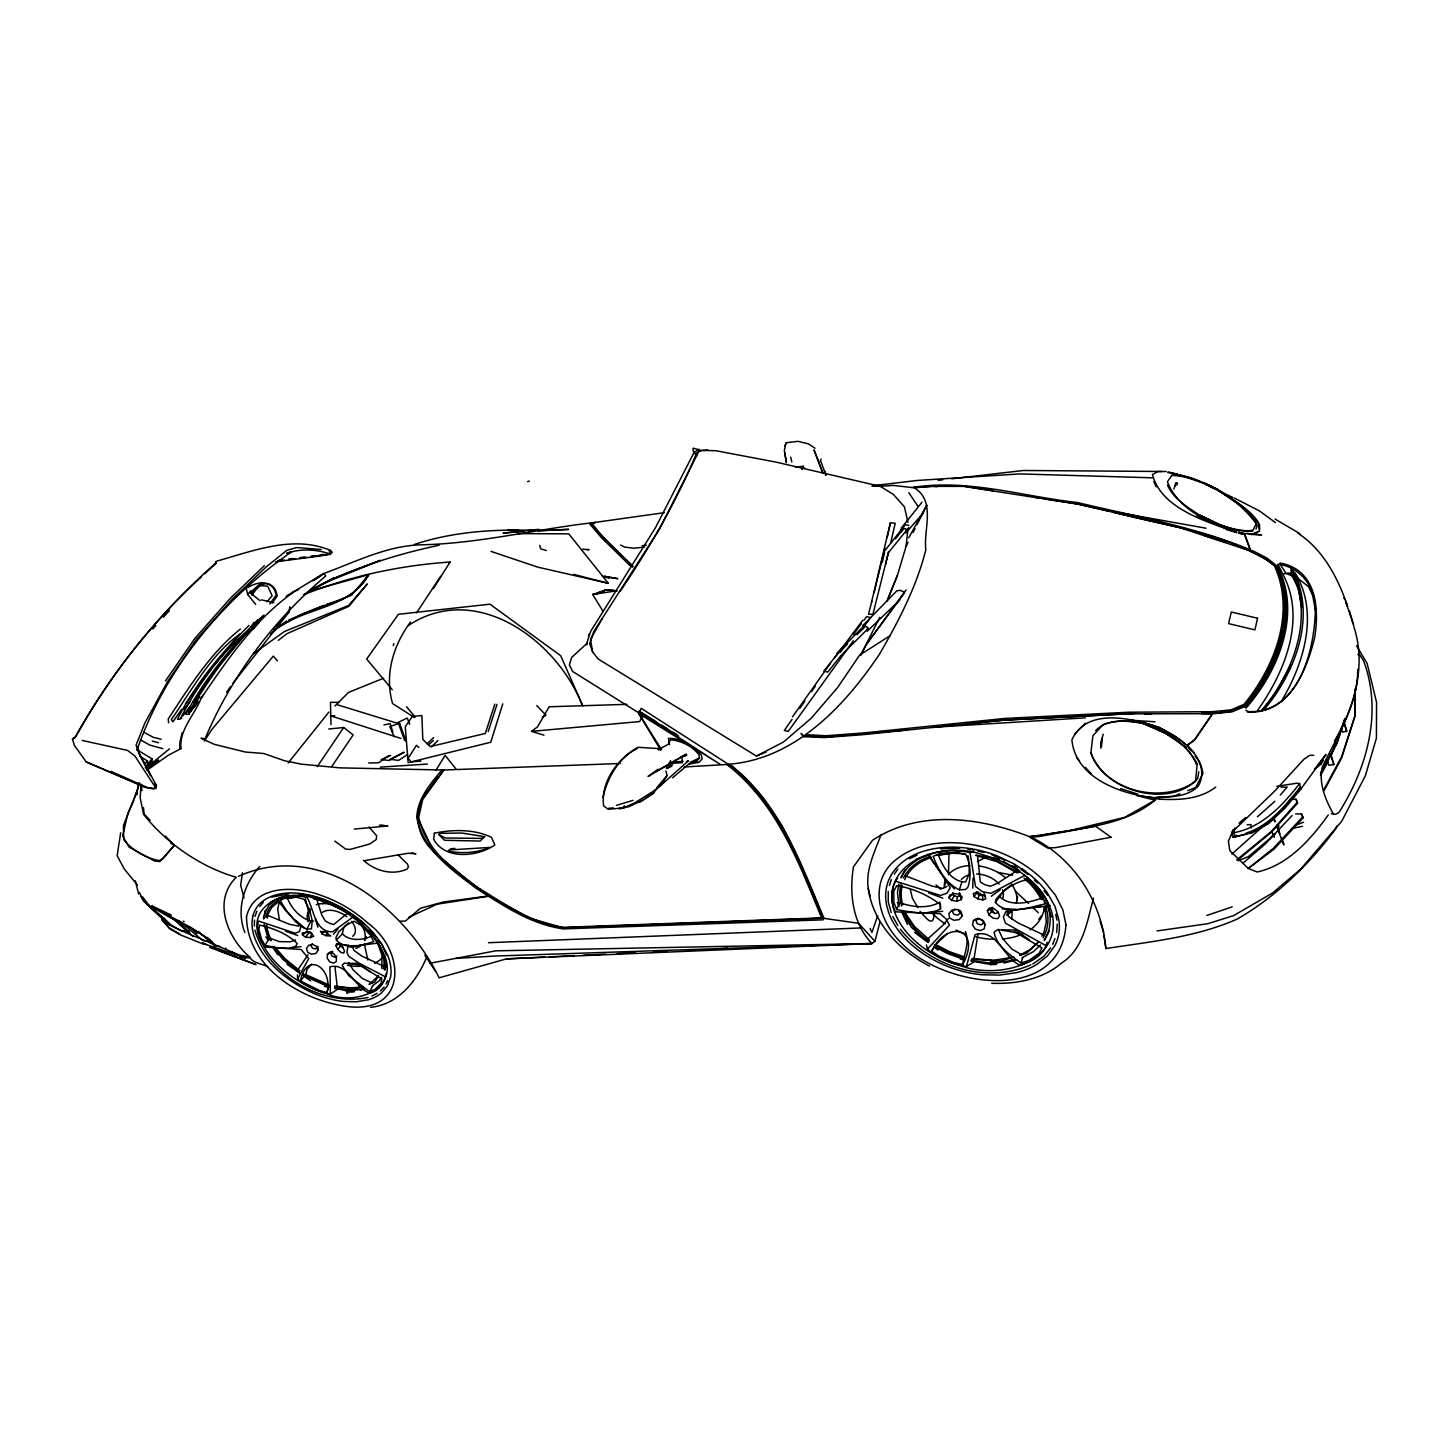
<?xml version="1.0" encoding="UTF-8"?>
<svg xmlns="http://www.w3.org/2000/svg" width="1449" height="1449" viewBox="0 0 1449 1449"><rect width="100%" height="100%" fill="white"/><g stroke="black" fill="none" stroke-linecap="round" stroke-linejoin="round"><path stroke-width="1.5" d="M317.929 950.29L316.77 946.469L312.839 944.458L308.583 945.346L306.5 948.479L307.695 952.355L311.626 954.203L315.846 953.478L317.929 950.29L317.929 946.288M888.255 891.443L888.237 901.966L891.244 912.562M1355.159 689.633L1355.069 715.824L1341.738 757.755L1324.114 790.538M254.39 926.038L254.444 920.079M969.236 862.246L969.146 874.109L965.614 881.934C951.576 882.296 942.303 866.158 938.282 854.457M1245.868 710.318L1248.078 711.568C1298.521 714.031 1314.261 650.927 1315.312 611.424C1316.217 588.457 1301.329 566.957 1277.855 564.204L1283.325 575.144C1306.418 619.429 1284.43 672.644 1257.623 710.336M1100.842 748.3L1100.932 742.178L1103.214 734.245M1101.149 746.416L1101.204 742.449M1101.512 746.47L1102.345 738.139M948.986 852.519L948.479 874.616A37.33 25.43 18.8 0 1 969.997 865.524M1251.809 832.885L1268.382 823.775L1284.828 808.288L1300.695 789.234L1299.608 783.601L1296.764 783.221L1276.732 786.354M346.239 991.514L352.596 990.301L352.632 989.269L347.217 990.518L346.728 993.036L352.216 991.134L352.632 989.269L348.267 991.406L347.905 992.927M972.75 888.146L973.04 878.293M661.215 749.097L638.864 713.614L641.146 708.344L728.575 764.384L684.073 766.974M1357.695 669.293C1358.039 705.283 1336.847 735.983 1322.194 767.445C1318.572 783.438 1325.708 800.409 1333.442 814.048L1335.851 814.266L1339.039 812.328C1367.24 767.644 1382.636 712.256 1363.672 660.943L1359.198 654.06M300.468 980.937C306.427 950.399 332.546 967.95 327.311 991.406L326.695 992.474L319.831 990.681L300.468 980.937L304.634 975.865M1278.435 831.255L1278.724 825.224M1011.8 919.155L1012.217 910.624A37.33 25.43 18.8 0 1 1006.584 915.116M1044.783 903.995A39.395 29.849 8.6 0 0 1025.548 880.032C1014.046 882.785 1003.106 890.121 995.861 899.557L995.391 902.437C1006.747 916.04 1030.022 907.038 1044.783 903.995L1044.946 900.445M334.973 966.628L337.237 987.023M1234.856 837.033L1233.679 832.704L1234.965 827.922M141.06 896.496L147.055 904.52L168.084 923.774L161.944 916.764M141.024 784.615L140.191 797.946L143.596 814.338C166.454 843.318 200.777 867.172 236.296 877.243C212.079 901.006 227.475 937.992 249.735 957.046C252.162 962.969 262.341 963.857 267.648 966.646M327.456 954.13L327.202 958.169L329.738 961.828L333.578 963.15L336.24 961.556L336.422 957.807L333.976 953.84L330.499 952.029L327.456 954.13L332.564 951.269M619.556 807.745L619.484 808.832L622.599 808.198L634.535 803L655.075 790.158L653.843 793.128L643.32 799.902L629.083 806.604L623.197 807.89M1056.629 932.576L1057.263 924.19M1283.524 627.019L1285.589 603.201L1283.615 590.178M862.716 629.264L863.115 625.334L896.822 590.812L900.463 590.359L903.47 591.826M973.819 960.035L978.057 933.681M962.734 964.491C982.205 928.411 947.555 918.938 931.635 951.142L938.825 956.05L953.822 962.553L962.734 964.491C964.201 953.478 969.761 942.882 965.396 931.49M897.42 575.398L887.042 601.081L897.438 575.344L906.096 546.255L907.962 528.867M921.999 502.187L901.477 527.853L901.024 531.801L903.778 528.378M1198.794 771.774L1197.635 778.548C1170.068 809.448 1103.124 791.299 1090.898 752.737L1092.872 735.802L1103.087 724.645C1137.266 712.419 1180.917 732.868 1197.526 764.384M257.614 620.824L263.32 615.807M120.647 832.813L117.17 855.761L124.379 869.128L137.42 884.995M956.829 901.151L961.248 899.63L962.19 897.166L959.528 894.178L954.275 893.598L949.856 895.047L948.805 897.656L951.576 900.354L956.829 901.151L957.391 896.949M289.872 607.312L289.22 611.768L232.999 683.149M281.613 620.172L289.202 611.406L289.836 607.059M898.869 884.017L897.456 892.819L898.941 904.339M1173.962 489.001L1175.7 482.97L1177.168 482.952M267.304 918.086L267.974 914.065L271.887 907.291L278.027 902.021M1341.013 728.104L1342.535 732.035L1346.737 731.292L1344.111 722.037M1326.723 759.403L1329.059 765.326L1333.841 764.565L1331.124 755.201M263.972 918.557L265.076 912.272L269.17 905.082L275.763 899.594M306.029 974.181L306.862 969.562L311.68 964.02M385.144 969.816L386.34 963.259M985.048 924.607L982.223 920.26L977.532 918.358L973.402 920.64L972.569 925.096L975.431 929.135L980.357 930.62L984.251 928.791L985.048 924.607L983.69 921.238M351.527 991.732L354.262 991.587L354.933 988.146L349.879 990.555M138.47 783.076L136.84 794.758L136.84 791.426L123.419 825.513L123.763 839.696C132.402 850.509 145.697 857.953 159.155 860.652L162.904 858.895L173.952 845.455M996.387 964.382L991.659 963.132L992.728 964.545L996.387 964.382L997.147 960.741L991.659 963.132L991.188 960.959M263.428 918.92L265.294 910.352M279.385 901.35L277.701 909.084L279.422 920.061M884.832 548.157L874.073 592.786M887.15 537.597L890.411 522.817L895.247 523.252L890.646 543.049M890.411 522.817L871.573 602.005M381.775 968.385L382.029 955.688L378.732 946.143A63.466 37.167 30.5 0 0 376.758 942.303M885.611 564.204L888.255 552.866L908.777 527.581M888.599 551.852L872.878 614.412L868.512 614.159L871.845 601.335M182.157 732.777L179.966 742.105L179.785 747.829L180.962 748.59L167.903 755.527L147.037 770.252M421.659 801.098C413.309 819.102 419.667 839.152 434.157 851.885M384.836 969.87L385.199 956.485M926.4 945.002L927.469 949.186C938.246 958.803 952.428 963.965 966.483 966.501L975.032 934.677C996.568 927.958 1003.306 957.409 1019.698 965.143C1031.471 962.299 1044.439 954.909 1047.102 942.23M882.242 562.303L884.615 552.667M331.785 551.852C331.513 555.293 332.183 549.334 328.905 549.769C292.354 535.224 252.76 551.037 217.151 561.017M995.391 902.437L1003.831 890.972M603.001 797.421C607.294 777.805 618.922 757.229 637.578 748.354M992.022 964.563L995.083 961.647L994.612 963.603L990.464 964.672L989.721 963.096L990.989 962.045L995.083 961.647L994.268 962.987L991.804 961.792L992.674 963.73L990.464 964.672M238.469 876.337C319.668 839.605 404.416 906.603 439.101 977.821L506.498 958.876L871.99 943.516L874.924 941.325L880.014 921.673M1093.524 898.217C1087.094 921.129 1083.707 948.697 1061.954 962.77C1042.646 979.343 1016.474 984.179 991.696 983.291M386.285 973.221C384.8 982.313 379.149 991.062 369.694 993.163C354.534 987.747 348.068 962.281 329.937 966.827L330.372 994.068C318.563 991.587 306.699 987.059 297.606 978.963L297.371 974.815M310.484 937.575L313.727 936.217L310.285 931.942L302.243 933.011L302.497 935.058L305.721 937.141L310.484 937.575L311.68 933.373M82.285 740.475L127.421 750.365L134.866 755.961L155.478 787.495C154.88 790.81 158.013 784.362 155.369 783.728M242.436 872.751L240.661 885.248L244.066 897.909M335.987 945.69L336.639 943.498L339.537 944.15L342.743 947.193L344.464 951.033L343.811 953.044L341.04 952.464L337.762 949.421L335.987 945.69L339.301 943.48M259.19 622.545C229.793 646 209.362 680.523 188.696 711.694L189.511 714.357L185.798 714.393C204.237 679.545 230.119 648.011 257.741 619.828M134.503 798.363L139.539 782.895M889.469 885.43L891.298 879.543M502.785 703.834L490.74 742.232L408.147 762.663L405.285 726.601L412.349 716.494L421.858 715.516L422.818 739.425L430.226 746.615L485.324 733.429L494.834 704.142M959.383 889.813L965.559 889.487L967.841 887.295C971.536 876.826 970.504 864.655 965.976 854.638L956.684 852.374L940.818 853.244L933.174 856.341C938.083 869.454 946.215 883.655 959.383 889.813L961.792 882.169M1019.969 933.337L997.981 929.443L994.086 932.268C996.677 946.088 1010.243 955.163 1020.984 962.987L1022.722 957.517M1345.052 718.396L1337.029 743.428L1320.673 774.02M488.186 731.6L496.989 704.395M1283.144 631.347L1273.291 661.722L1267.187 673.332M1344.418 719.519L1336.902 742.558L1320.474 773.205M1331.088 756.233L1336.032 741.58M137.021 750.111C164.751 669.782 221.969 599.814 291.629 551.834L286.594 553.391C300.142 548.428 316.48 549.225 329.937 553.953L331.875 552.377L329.303 550.638M255.06 916.366L256.835 911.186M877.696 915.641L871.9 932.522L870.161 928.392M934.351 913.83C932.993 929.099 925.259 916.493 920.024 911.385M393.24 645.511L393.911 643.628M802.203 469.512L803.362 466.252L795.519 467.067M940.492 908.94L940.492 904.683C928.066 894.939 912.29 888.146 896.786 885.683L893.834 891.008L893.888 902.564L896.732 909.628C910.805 911.964 927.306 915.84 940.492 908.94L940.166 903.778M1255.975 529.066L1257.098 525.987C1251.32 508.527 1232.954 499.923 1218.518 490.631C1203.938 483.894 1188.542 473.37 1171.879 475.363L1167.423 481.756C1179.287 513.127 1221.145 530.28 1252.824 531.167M881.137 834.461C874.001 853.878 862.644 874.924 870.288 895.935M255.64 604.342L247.725 594.579L250.641 590.848M326.695 992.474L328.162 988.743M1052.699 944.313L1054.963 938.517M820.279 460.981L821.058 458.971M896.732 909.628L899.467 902.727M984.125 892.53L985.755 898.797L982.73 899.92L977.858 898.833L980.14 893.091M1232.646 836.616L1231.722 833.084L1233.226 829.389M252.072 595.322C257.107 586.175 267.051 577.662 274.513 589.725L276.288 594.959L269.786 603.925M386.104 984.07L387.589 980.701M879.742 617.383L860.76 655.039M588.439 635.785L589.363 633.756M133.96 800.156L127.91 813.342L122.64 835.982L129.07 847.122L154.645 861.014L159.807 861.575L174.369 845.473L165.295 836.037M297.606 978.963L308.709 958.586L301.048 949.493L264.986 947.085C260.023 939.604 255.658 930.023 258.574 921.039L295.288 933.283L299.4 931.544L300.921 926.762L285.544 910.407L276.94 898.996C286.286 894.468 297.28 895.065 307.134 897.511C314.035 909.266 314.56 931.961 332.509 931.816L353.049 917.018L362.304 924.498L372.121 934.641L377.537 943.118L347.869 946.94L346.872 952.228L348.648 956.213L358.428 962.716L385.199 976.68M904.701 879.67C909.338 868.512 920.278 860.833 931.598 857.428M1334.402 741.182C1354.417 707.021 1366.588 665.87 1353.927 626.91M325.934 935.637L330.825 936.018L325.319 931.942L320.483 931.345L321.913 933.736L325.934 935.637L327.818 931.779M282.953 897.42L280.146 900.535L286.612 910.787L295.324 921.256L303.167 927.614L306.898 929.135L310.829 921.184L313.672 920.984M901.206 877.84C906.313 865.723 918.286 857.645 930.638 854.167M739.407 773.857L730.368 764.909L726.166 764.347C793.273 760.779 844.079 706.877 879.38 654.35C898.543 621.259 916.402 587.135 925.82 549.859C923.248 529.374 936.289 501.263 914.228 487.788L893.164 485.415L879.471 486.375M906.096 546.255L908.088 542.343M913.033 532.526L915.025 528.613M917 524.683L926.907 505.085L908.777 537.724M897.565 878.148C890.338 887.784 890.03 901.26 895.446 911.819L940.184 913.685L946.414 919.354L949.421 925.168L927.469 949.186M681.302 756.74L686.862 755.11L681.954 757.048L682.388 762.699L672.916 763.243L666.214 767.988M784.706 446.111L786.137 443.322M1044.331 940.6L1049.348 930.91M672.354 764.565L673.713 761.957L683.077 761.359M1281.224 701.57C1303.629 664.113 1319.55 613.253 1295.189 573.025M293.513 592.188C254.825 619.375 227.421 659.712 201.049 698.309C194.691 714.937 179.024 729.608 180.962 748.59M1337.01 825.966L1334.946 829.915C1308.248 865.343 1275.899 896.623 1237.374 918.974C1195.986 937.376 1150.198 941.687 1105.877 948.57C1101.675 901.151 1073.492 857.228 1029.841 836.508L1039.549 835.801C1079.27 827.451 1123.826 826.999 1156.103 799.25L1153.947 797.765C1121.001 794.36 1075.339 777.896 1071.898 739.859C1086.804 706.985 1132.43 718.287 1159.236 727.543C1178.49 736.943 1199.301 750.455 1202.96 773.476L1195.679 787.532L1187.745 790.683M642.813 715.589L639.661 721.566L531.548 731.365L537.507 726.873L549.189 706.768L626.892 704.341M1282.963 585.831L1281.967 579.31L1275.881 565.635C1300.622 611.858 1277.511 670.633 1244.8 707.003L1258.04 690.72L1264.144 679.128M1314.696 769.292L1321.325 763.641L1323.082 760.327L1319.785 763.116M860.579 655.383L866.556 644.117L906.096 589.942M362.485 965.36L344.355 963.06L342.163 965.414L348.629 975.485L367.756 990.391L369.73 991.478L372.828 985.682M1290.661 665.182L1275.192 693.98L1261.246 711.423M1323.879 789.723L1341.611 756.813L1355.25 714.864L1355.141 688.71M1175.103 485.832L1177.494 483.821M901.061 877.17L905.227 869.563M1320.51 775.523L1327.918 762.029M308.003 954.764L298.186 969.272M602.041 618.723L590.54 639.426L592.605 651.923L598.183 659.023L756.432 756.034L766.376 751.904M410.538 622.019C393.114 645.421 384.365 674.872 392.57 703.562L414.577 717.581M1328.28 814.954C1310.729 839.406 1287.763 865.397 1257.152 871.99L1248.386 868.494L1229.803 850.654L1228.39 841.217L1232.411 831.78L1275.011 790.774L1304.064 759.113L1309.715 755.309L1313.7 755.291M426.712 957.028C416.823 981.118 398.221 1004.61 370.509 1007.327M665.942 770.922L667.029 775.523L662.682 783.094L652.521 792.712L688.547 760.707L686.88 761.377M1041.831 936.09L1043.968 932.377L1046.305 922.017L1045.327 910.751A74.46 50.371 18.9 0 0 1044.294 907.002M951.576 900.354L954.547 895.301M1044.258 939.731C1051.612 929.171 1051.684 914.754 1046.558 903.234M433.305 588.62L450.114 562.031C400.377 565.382 349.571 576.122 303.33 594.941M199.763 696.643L188.316 714.285M351.926 945.654L351.056 947.121A31.751 18.819 30.5 0 0 357.197 946.143M265.022 945.4L261.545 939.278L258.918 929.479L259.679 925.078C272.774 928.066 287.645 933.772 297.226 943.534L295.306 946.903L288.079 948.298L276.831 947.628L265.022 945.4L268.373 939.84M435.823 770.451L445.115 755.364L456.073 769.057M931.635 951.142L935.402 945.056M450.114 562.031L449.281 563.281M672.916 763.243L673.713 761.957M620.19 591.337C649.659 547.577 676.266 501.843 696.679 453.102L700.791 450.349L716.023 450.748L776.229 462.14L880.249 486.321L893.381 494.435L904.393 506.752L907.98 522.546M204.381 741.055L211.699 729.662L273.336 656.125L277.393 660.907M250.768 627.308L253.992 622.327M330.933 553.88L329.34 551.671M416.551 612.873L440.641 576.304M378.352 976.535L374.621 982.187L368.915 984.288M381.54 977.387L379.258 980.81L372.321 985.9M259.715 866.484C243.849 884.162 235.843 909.773 244.881 932.54M378.678 975.557L370.038 983.69M317.331 766.539L343.685 727.525L353.158 734.897L331.875 766.376M155.768 788.111L155.369 783.655L139.466 753.679L137.401 746.47M145.226 767.771L151.891 758.733L136.967 749.749M305.721 937.141L309.307 931.906M165.44 681.012L194.818 638.484L230.264 598.383L264.37 565.671M187.012 711.024L189.529 707.402M193.297 701.968L213.383 672.97L246.91 632.67M894.287 874.164L897.837 869.02M146.403 768.477L152.109 760.598L151.891 758.733M792.458 716.857L830.549 663.135M201.049 698.309L203.585 694.687M181.668 709.322L172.866 721.837L171.344 719.628C191.612 690.322 210.757 654.713 239.973 634.028L228.562 647.83M185.436 703.942L211.427 668.496M226.587 692.278L230.427 686.79M422.148 799.105L443.865 770.017L620.19 763.496M792.042 719.428L784.271 730.513L788.238 731.419L853.407 640.73M799.794 708.362L804.974 700.99M811.44 691.771L815.316 686.228M437.815 776.773L421.876 798.997L417.421 817.055L433.921 852.121L477.101 887.82L489.074 896.152L529.591 918.141L548.157 925.023L563.371 927.831L822.851 918.213L858.587 923.267L874.924 941.325M988.997 914.971L987.385 910.751L989.323 908.088L993.851 908.541L998.071 911.819L999.647 916.112L997.691 918.63L993.289 918.231L988.997 914.971L992.601 909.99M270.565 634.101C298.766 606.461 348.611 611.424 368.553 574.692C359.642 590.304 345.152 600.683 327.293 604.034M360.221 586.012L368.553 574.692M803.362 466.252L801.605 468.625L804.557 467.9M866.556 644.117L904.574 592.695M840.257 652.141L844.206 646.815M853.443 634.39L861.358 623.74M863.984 620.172L866.629 616.622L870.632 617.564L861.358 630.025M182.864 715.86L189.221 707.619M183.951 709.521L190.236 701.334M834.57 657.774L862.807 620.226M312.368 943.571L310.865 945.545L312.495 948.226L315.719 948.932L317.295 946.958M1315.094 768.568L1326.016 754.458L1300.985 788.872L1300.731 787.586M288.188 762.953L328.905 712.075M190.018 712.111L198.296 701.57M884.687 550.928L905.299 524.647L908.958 525.444M337.762 949.421L341.837 944.241M895.482 538.883L903.651 528.559M936.597 943.534L947.356 933.627M1261.934 710.064C1293.305 673.061 1315.275 616.35 1290.805 570.417M1263.763 710.028C1295.841 672.354 1317.775 614.195 1291.657 567.827M1287.219 803.706L1292.454 797.185M189.113 712.872L197.39 702.602M1050.597 947.9L1043.896 956.213L1032.811 964.02M690.521 763.514L697.096 760.942L699.541 757.899L698.78 754.458C692.151 746.036 681.084 740.656 670.543 739.733L668.152 744.369L658.335 749.658L661.523 749.296M253.484 628.848L257.759 623.595M259.769 906.585L263.283 902.274M948.298 918.63L942.774 925.386L928.646 938.101M272.068 603.219L277.302 595.774L275.346 589.598C268.88 579.691 256.219 582.208 247.67 587.569M214.271 665.055L218.564 659.875M221.425 656.433L225.7 651.271M189.239 712.854L197.77 702.566M441.873 769.98C430.335 783.837 417.71 798.308 416.732 817.218C423.18 849.911 450.911 869.291 475.833 888.074C502.894 905.408 530.823 924.444 563.353 928.9L823.141 919.825L823.811 917.942C800.953 863.495 779.997 804.177 732.18 766.231L728.195 765.579C776.7 803.615 798.87 862.698 821.619 917.887L562.937 927.342C531.276 923.484 504.977 903.705 478.206 887.893C453.084 869.237 425.372 849.857 418.707 817.164L422.71 799.486L443.865 770.017L339.791 767.861L301.392 764.148L284.421 760.725L263.845 753.516L245.316 752.031L214.343 744.351L201.085 738.266L205.106 738.664C231.442 675.977 273.861 619.774 325.753 575.977L323.743 573.351L324.648 573.188C356.128 561.614 388.078 545.295 422.057 544.806C479.619 543.411 536.221 529.175 593.293 522.654L664.312 512.674M1245.941 708.181C1278.634 671.086 1302.289 612.655 1277.149 565.798M1269.596 839.043L1273.888 833.918M656.868 787.568L667.029 775.523M962.082 916.148L959.111 919.626L953.949 920.296L949.675 918.014L948.805 913.667L951.83 910.226L956.974 909.429L961.248 911.856L962.082 916.148L959.781 910.461M1299.608 783.601C1282.238 805.952 1261.101 828.502 1231.722 833.084M266.924 601.842L272.14 595.738L267.685 586.139L261.454 585.758M1280.318 794.994L1287.183 787.061L1281.043 787.187M276.161 626.457L280.382 621.585M282.048 619.683L289.202 611.406M1258.04 690.72L1244.999 705.699L1231.487 711.368L1227.339 711.839M923.611 512.711L905.734 533.015L906.096 528.921L901.477 527.853M1291.947 799.323L1295.986 799.25L1297.235 802.203L1271.334 831.491L1236.595 859.963M152.87 628.957L155.876 625.606M163.393 617.238L169.424 610.536M333.451 934.243L338.052 929.117M1297.235 802.203L1297.543 803.235L1271.316 832.324L1238.877 859.076M1315.04 769.147L1323.082 760.327M1264.452 824.952L1231.922 854.041M348.557 922.832L343.576 928.175L342.362 933.862C349.97 941.705 363.464 940.22 372.465 935.764M1302.687 816.874L1303.068 817.888L1273.87 849.277L1248.332 868.422L1273.399 848.281L1302.687 816.874L1301.437 813.903L1295.551 813.94M251.945 628.033L264.08 615.101M977.858 898.833L973.837 896.424L978.129 891.878M1292.091 815.552L1264.868 844.35L1242.844 863.332M336.403 940.093L335.933 937.72L338.595 932.142L345.532 925.476L354.027 921.238L361.091 925.386L370.636 935.203L373.77 941.578C362.504 945.183 345.532 950.435 336.403 940.093L342.362 933.862M438.793 834.588L440.007 833.338L461.561 833.012L484.618 836.653L480.126 841.054L444.589 840.293L438.793 834.588L445.223 837.993L481.177 838.391L484.618 836.653M380.272 991.025L384.094 987.077M836.906 653.209L865.035 624.881M334.954 706.007L348.575 692.368L383.587 678.241M1074.651 734.082L1085.41 723.286M321.913 933.736L324.685 930.964M847.647 643.99L836.743 654.857L823.865 671.068L827.741 672.119L840.837 655.709L868.386 628.305M856.975 634.662L864.763 626.892M152.507 905.571L151.801 906.259C170.239 919.68 192.445 926.509 210.431 940.673M348.811 912.164L333.632 924.607L329.412 923.212L325.246 920.912L321.841 915.17L316.389 898.308M623.088 807.22L624.573 805.771M431.458 746.778L437.96 740.53M1274.848 801.351L1257.388 816.783M899.793 600.031L867.226 631.221L867.498 627.2L863.115 625.334M1038.571 941.995L1026.508 953.37L1020.187 955.253M427.093 743.79L433.686 737.577M948.805 897.656L953.659 893.109M954.764 908.976L952.373 911.204L953.84 914.301L957.771 915.134L960.252 912.888L958.713 909.809M1040.527 944.947L1033.282 951.703L1022.088 957.753M1267.947 822.905L1271.027 820.043M1278.688 812.889L1283.289 808.578M262.504 583.494L251.238 592.895M428.669 744.822L433.342 740.493M1036.977 943.208L1030.384 949.349L1019.879 955.163M201.483 576.774C150.968 622.853 108.494 677.679 75.366 737.45L72.45 739.135L74.406 745.42L86.197 761.902L145.063 787.224L154.789 788.6M204.707 573.786L215.992 563.335L216.209 561.306L215.629 563.118C159.77 612.655 111.953 671.322 75.529 736.527L72.45 739.135M332.69 951.703L330.789 953.442L332.093 956.195L335.299 957.3L336.892 955.978M250.423 592.406L261.4 582.625M686.228 753.969L648.047 776.465L658.154 769.22M658.335 749.658L659.494 748.644L638.085 747.304C617.98 757.863 600.266 782.46 603.617 805.771L608.073 809.267L623.686 807.926M302.497 935.058L307.442 930.729M1239.004 823.213L1245.705 817.453M249.029 625.443C221.208 652.901 194.963 684.489 177.43 719.265L179.893 719.193M672.571 777.805L691.445 761.757L699.541 757.899M1275.084 834.099L1248.277 856.721L1237.935 860.815M169.442 748.861L153.739 761.667L148.196 764.239M181.994 718.269L180.437 718.632C196.919 685.902 221.733 651.543 249.699 629.301M1095.571 730.731C1107.652 717.871 1126.851 720.968 1142.482 723.25C1164.217 731.89 1188.325 742.286 1197.019 765.869L1195.516 781.373C1162.822 804.63 1105.442 791.987 1090.898 752.737M276.379 628.268L301.138 614.43L351.509 595.249L368.952 574.601L310.068 590.957L304.417 594.181M1174.251 735.82L1187.021 745.529L1194.936 739.225L1212.451 713.524L1231.722 711.006L1244.854 705.428C1276.098 667.536 1297.38 613.362 1275.537 565.943C1228.372 532.652 1167.242 526.675 1112.705 511.986M1314.406 769.111L1321.325 763.641M278.317 640.349L287.029 633.648L348.811 606.352L367.285 583.929L348.666 605.447L284.384 631.547L253.503 653.626M1004.99 889.632L1011.891 884.397M146.494 769.564L158.466 760.616M1015.876 871.32L997.89 883.075L990.391 886.281L984.922 884.759L980.321 882.006L977.64 856.178M991.297 896.243L1000.136 889.867M322.384 903.615L325.79 901.242M639.915 802.166L651.941 793.744M389.129 755.4L378.515 762.772L368.698 762.989M286.214 596.245L322.674 574.221M240.425 629.047C210.34 652.956 189.131 687.17 168.247 718.994L168.573 722.816M273.915 629.627L286.558 621.078M330.372 994.068L337.708 989.142M313.527 580.56L321.805 575.126M312.604 580.705L323.417 573.641M987.385 910.751L992.674 907.309M407.604 754.567L398.62 760.381L390.161 759.294L404.253 752.375M940.057 902.057C928.483 908.777 913.721 907.346 901.423 903.252M889.976 635.767L859.637 655.129L837.576 687.569L811.241 718.197L783.42 742.051L756.432 756.034M984.487 894.214L982.096 895.699L978.256 894.486L976.644 891.86M966.483 966.501L973.601 962.064M1215.765 787.042C1199.446 799.794 1177.729 800.21 1157.95 799.105M1236.305 835.131L1232.646 837.268L1250.922 833.012L1264.162 825.151M146.222 767.318L158.629 759.982M1252.66 832.052L1267.984 823.141L1284.575 807.817L1300.967 788.093L1300.532 786.97C1285.517 805.191 1269.65 825.676 1246.267 833.066M542.288 717.364L546.001 715.226L536.746 705.591M403.528 752.285L389.22 760.471L381.214 759.602L390.687 755.454M1155.016 800.156L1136.849 795.592L1153.169 797.62L1155.016 800.156L1124.75 817.363L1068.293 830.929L1029.605 836.671C979.56 817.363 919.59 809.23 872.497 840.293L853.461 866.864C849.15 893.327 852.483 923.574 871.99 943.516L494.127 956.068L455.511 958.423M654.912 772.1L684.653 755.382M333.868 577.807L311.1 590.377L334.773 577.97L380.181 560.383L325.264 582.625M973.402 920.64L976.698 918.847M667.228 768.568L671.068 766.485L670.452 760.544M371.976 996.043L377.247 993.271M977.532 861.557L986.968 856.613M408.129 625.678C475.797 580.451 557.122 640.132 582.516 705.826M329.684 553.409L331.386 552.54M280.146 900.535L285.362 897.891L297.009 897.275L304.163 899.358L309.434 909.737L312.223 920.495L311.463 928.881L306.898 929.135M310.321 589.906C350.803 568.841 394.563 554.713 439.119 545.241M270.728 902.021L276.777 899.141M288.405 620.208L323.199 605.573M597.042 531.385L590.558 524.466L595.231 522.383L591.772 523.614M909.447 858.714L917.054 855.164M292.789 592.261L298.639 589.544M408.527 917.398L437.018 904.194L489.074 896.152M947.03 886.444L942.719 888.436L931.852 886.045L905.969 875.993M597.368 593.637L606.099 589.815L614.63 590.413M1238.297 546.617L1250.777 550.91L1244.528 533.812L1238.986 533.123L1252.968 533.957L1259.507 531.149L1258.058 522.455L1244.401 508.182L1219.17 491.048M287.536 553.536L291.629 551.834M598.365 593.058L606.099 589.815L617.202 591.029M593.293 522.654L589.743 523.868L601.48 537.706L630.098 565.635M1030.891 964.799C986.316 984.523 929.841 966.7 900.264 929.117M1179.794 793.817L1173.835 796.171L1153.947 797.765C1169.017 796.533 1187.184 797.928 1198.359 785.883C1203.865 776.628 1202.525 763.913 1195.099 756.106M369.73 991.478L375.237 989.323L381.178 983.255L381.793 978.781L358.41 964.473M915.677 859.547L930.349 853.968M1252.968 533.957L1257.406 532.29M363.21 986.389L357.505 988.49L334.9 987.077M895.699 881.246L940.437 895.428L946.958 893.218L950.309 887.676L928.755 854.747C941.814 849.639 956.449 849.549 970.015 852.628L973.746 851.269M998.144 912.49L995.101 913.576L991.514 911.548L990.989 908.469M1041.251 898.271C1028.881 902.763 1010.315 907.02 999.919 896.804M1295.189 825.26L1303.575 822.253M606.099 589.815L592.695 594.488L602.965 611.152M295.487 940.003L290.253 941.778L279.422 941.651L269.496 937.992M527.599 481.629L529.356 481.032M1206.782 915.46L1232.211 906.875M360.457 990.265L364.514 988.924M329.611 554.406L318.943 556.144M1020.984 962.987L1028.844 960.506L1039.096 953.297L1041.94 947.918L1014.228 931.671M616.549 805.3L632.978 800.373M1013.847 957.137L1001.168 960.922L971.337 959.419M1013.594 957.01L993.453 960.379L972.388 958.405M1014.499 959.962L996.26 962.969M414.45 544.426C453.048 531.62 494.399 528.976 534.808 530.479L528.468 531.004M1003.994 963.114L1016.492 959.763M271.796 897.112L288.894 893.888M1234.439 837.105L1246.701 833.954M1046.25 945.744L1005.479 923.212L1003.396 917.217L1006.041 911.149L1050.344 905.571M592.895 523.487L590.522 524.049L613.724 548.428L633.104 566.414M368.046 997.473C321.95 1006.928 268.355 975.376 254.933 930.167M155.478 787.495L154.572 783.583M1291.584 828.556L1302.542 826.31M698.201 449.679L699.523 449.425M383.913 724.898L390.252 723.649L392.824 732.18M691.01 762.138L697.096 760.942M429.936 963.259L495.721 950.834L871.99 943.516M689.398 764.058L699.161 762.265L702.149 758.823L701.334 755.001C692.64 746.47 681.211 737.776 668.496 738.41L669.51 744.659M596.499 593.855L592.695 594.488L615.626 590.957M365.402 860.471L408.238 853.244L415.899 853.823L411.77 852.881M320.048 554.985L323.906 554.351M327.655 554.351L311.155 556.706M286.377 898.561L296.465 896.949M285.236 898.434L299.563 896.207M937.847 855.327L951.975 853.298L964.962 853.733M1157.045 930.928L1207.76 923.719L1233.588 915.623L1272.53 893.037L1300.749 869.074L1341.774 821.185L1365.338 775.813L1376.423 738.157L1376.55 702.312L1367.113 663.443L1356.536 645.747M937.159 855.073L959.238 851.994M1247.535 712.039C1289.012 714.411 1306.545 670.959 1314.678 637.524C1319.55 607.765 1316.199 569.403 1279.992 563.009M277.647 560.618L282.102 560.02M288.804 559.133L293.259 558.535M299.961 557.648L304.417 557.05M311.118 556.162L315.574 555.583M275.654 561.832L319.559 556.054M277.665 560.89L284.366 560.057M288.822 559.495L295.524 558.644M299.979 558.1L306.681 557.249M363.337 989.106L352.759 990.41L334.864 988.164M361.562 986.787L351.6 988.019L334.556 986.044M1283.325 573.822L1286.078 573.478L1297.326 577.934L1308.682 586.718L1312.722 595.648L1316.272 615.046M873.493 485.65L917.271 480.452L1019.77 473.914L1152.299 477.808M290.235 947.863L301.012 946.595M938.155 480.344L942.647 479.836M951.613 478.804L1023.411 470.49L1162.007 471.486M1223.173 712.328L1212.759 713.524L1194.356 740.367L1187.166 745.384L1194.193 752.882M707.891 449.969L699.052 450.947L659.476 529.139L593.601 631.945L589.689 643.591L592.605 651.923M642.124 545.639L646.308 545.168M644.714 547.016L633.992 548.211L624.555 547.088L620.697 545.005M146.766 761.033L148.559 762.88L143.813 762.536M538.956 529.302L503.129 533.087L524.248 531.348M907.472 729.898L825.187 737.052L805.3 735.965M932.196 727.398L938.952 726.71M943.444 726.257L954.674 725.116M965.922 723.993L1004.139 720.117L1135.074 713.415M328.778 728.992L343.685 727.525M928.555 912.653L942.738 911.294M1037.104 906.839L1041.523 906.404M354.281 829.063L387.934 825.966L381.377 825.26M825.187 737.052L843.137 735.422M450.512 848.788L454.841 848.389M914.228 487.788L932.685 486.248L964.364 486.23L993.289 490.776M411.588 761.848L420.862 761.105M932.776 486.339L913.359 487.317C968.53 478.713 1022.831 496.518 1077.295 502.513C1135.074 516.261 1194.085 526.712 1249.273 549.406L1250.741 551.073L1180.174 527.762L1077.911 504.143L963.748 486.393L932.776 486.339L937.177 486.701M873.403 486.212L882.097 485.542M1259.652 529.338L1259.543 524.665C1253.512 512.421 1240.652 505.955 1230.328 497.804L1231.686 497.514M608.598 808.288L613.38 807.926M352.216 991.134L350.749 991.243L350.169 989.395L352.596 990.301M872.135 486.194L880.666 485.596M1167.514 485.125C1173.418 498.836 1187.039 506.625 1198.812 514.703C1215.838 522.31 1233.461 534.083 1252.914 530.171L1256.337 523.759C1236.939 497.84 1204.717 477.21 1171.879 475.363M380.326 767.137L427.401 764.058M937.449 727.126L932.939 727.289L1085.319 717.835M932.939 727.289L937.449 727.018M1144.819 714.339L1151.593 713.922M940.528 848.806L959.709 848.335M872.262 485.904L881.155 485.397M1153.947 797.765L1166.843 797.149M537.959 530.805L568.769 529.374L539.1 530.642M506.498 958.876L544.933 957.046M549.443 956.829L574.311 955.652M583.349 955.217L605.954 954.148M617.256 953.605L635.332 952.754M653.408 951.884L666.975 951.232M687.315 950.272L696.353 949.838M721.222 948.66L727.996 948.334M488.512 942.719L860.96 927.958M1175.882 483.441L1177.294 483.405M347.615 963.44L358.374 963.241L370.292 971.772M1166.173 471.486L1157.878 471.559L1152.426 474.529C1161.518 509.106 1206.872 521.568 1236.921 532.616L1226.289 529.555M1247.136 824.68L1250.94 824.662L1251.32 827.977M163.61 917.724L169.461 924.824L179.73 930.077L239.538 955.09L249.735 957.046M1201.185 713.488L1212.451 713.524L1201.493 713.361M518.199 533.612L568.769 533.848L608.326 583.313L537.688 567.12L491.03 551.399M338.704 702.421L330.463 702.276L330.988 724.699M1002.364 929.823L1015.188 930.023L1029.17 939.695M587.08 549.624L589.127 549.678L582.589 549.207M1250.94 534.482L1261.572 534.844L1246.864 533.449M334.828 715.86L330.3 715.715L400.993 738.429M1002.128 908.885L1016.329 909.374M350.223 991.442L354.262 991.587M245.153 958.097L239.665 956.539M249.608 957.825L244.229 957.59L202.914 943.39M189.312 931.2L180.582 930.439L171.417 925.223L148.287 904.411L142.563 896.931M989.739 962.951L970.884 960.705M1129.043 720.117L1155.016 721.783M344.699 944.893L348.72 945.183M400.395 921.184L405.358 921.093L420.536 908.197L443.503 901.984L489.635 895.826L464.912 879.018L435.769 853.443M321.225 549.497L296.647 547.541L286.866 550.312L266.634 566.541L231.858 599.614L196.34 639.534L167.341 681.99L144.9 722.997L136.079 745.13L138.597 752.9L150.497 775.613M169.461 924.824C173.155 926.273 161.346 921.256 162.342 917.362M220.085 946.487L214.814 945.962L198.314 931.363M1239.058 533.214L1244.8 534.065L1239.058 533.214L1244.293 533.703L1250.885 551.616M211.88 941.615L203.041 940.655L178.589 920.459M1298.992 789.053L1300.695 789.234M967.769 849.205L973.819 849.857M273.789 602.53L261.309 599.868M379.384 825.187L383.804 825.695M299.2 894.015C323.29 896.406 345.84 907.98 363.953 923.738M193.097 936.634L174.894 920.35L163.429 912.526M1287.618 572.953L1292.001 573.605M1035.564 497.405L1040.02 498.094M1044.457 498.8L1077.839 504.035L1108.358 510.99M602.295 576.141L617.799 578.676L604.487 576.412M960.252 959.129L964.672 959.908M971.319 961.067L989.033 964.183M1167.912 472.519L1177.747 474.258L1168.093 471.939M1113.049 511.606L1206.111 528.233M975.992 855.453L997.673 861.883L1017.017 872.986M975.992 855.127L990.645 857.88L1019.118 872.642M997.89 872.407L1012.724 875.196M606.062 577.372L609.25 577.988L605.229 576.267M153.739 788.926L145.516 787.332L86.197 761.902M298.639 926.128L289.347 924.281L267.504 915.279M324.594 986.407L328.851 987.24M335.226 988.49L345.858 990.573M162.886 748.662L149.899 745.13L140.372 739.841M313.908 898.76L319.994 900.028M313.926 898.489L320.084 899.775M1331.341 813.595L1333.442 814.048M1202.724 534.971L1225.836 542.343M161.219 739.207L153.449 737.378L143.632 732.18M153.359 906.657L151.801 906.259L191.467 927.849L210.359 940.455M573.569 574.365L608.326 583.313M152.272 741.073L158.539 742.757M977.803 850.925L983.799 852.537M308.148 932.305L311.517 933.228M310.829 921.184C300.088 917.815 291.376 908.541 287.463 898.108M529.591 918.141L563.371 927.831M546.327 550.511L540.658 548.863L539.753 545.349M1179.685 474.837L1203.322 483.26M531.548 731.365L543.973 735.168M337.49 704.83L399.725 723.957M1120.638 788.636L1137.664 794.052M1141.088 721.693L1159.454 727.561L1174.107 736.038M1239.149 531.095L1219.696 524.719L1198.812 514.703M1357.785 654.55L1359.705 655.183M993.489 857.355L999.466 859.438M963.893 956.72L949.475 951.649L936.126 944.748M183.226 921.202L184.15 921.528M963.096 959.129L947.972 953.732L933.917 946.414M285.634 931.182L297.86 935.547M322.04 900.771L340.352 908.668M328.688 984.74L305.25 974.398M209.67 947.392L255.984 964.581L218.346 950.236L246.185 960.814M928.7 892.874L942.828 898.163M328.688 986.787L304.018 975.793M386.032 967.298L361.616 955.96L353.936 950.345L352.342 946.505M1226.415 528.794L1196.928 515.663M203.15 944.005L179.875 934.659L169.877 928.954L162.252 920.278L161.564 916.511M1044.675 935.402L1017.796 922.796L1008.486 916.529L1007.381 912.109M991.786 854.675L1005.226 860.344M1142.482 723.25L1165.974 733.52L1186.17 747.412M110.867 771.303L145.751 786.789M1234.005 497.895L1259.525 510.972L1275.392 522.582M371.958 982.875L362.522 978.582L353.103 969.834L348.684 962.48M1297.797 533.16C1322.955 549.28 1338.369 578.495 1347.552 606.479L1345.596 601.172L1353.764 625.805M202.552 942.792L206.501 944.657M210.449 946.505L216.372 949.294M153.974 906.893L171.326 915.098M1205.333 484.201L1215.313 488.983M1203.902 482.716L1217.812 489.4M329.992 903.035L343.141 909.845M1003.143 861.358L1017.452 869.509M1275.029 519.05L1299.88 533.649M179.658 933.881L169.624 928.121L161.926 919.445L161.219 915.677M1021.418 954.601L1011.945 949.113L1002.762 938.771L998.778 930.349M170.783 843.191L174.659 845.455M985.266 895.989L976.354 892.475L973.402 893.399L973.837 896.424M929.534 966.085C899.195 950.453 873.186 923.212 868.168 888.346M1014.246 865.162L1017.687 867.299M1021.128 869.418L1027.884 874.417M678.657 736.056L638.918 711.568L720.225 764.347L638.864 713.614M990.989 962.045L992.438 962.951M656.143 721.711L639.154 711.115L638.701 713.433L660.708 750.147M661.795 725.243L667.464 728.775M673.133 732.306L676.9 734.643M638.937 712.98L572.609 671.448L569.403 664.982L571.631 657.448L586.664 643.682L590.739 631.221L655.455 527.726L693.999 452.595L698.563 449.588L693.057 448.176L693.256 451.092L696.571 456.018M140.155 756.36L147.49 760.96M343.232 947.809L340.334 945.962L339.392 943.299M815.008 448.23L808.524 443.901L798.019 441.329L785.974 442.76L784.362 450.567L786.336 462.485M299.871 970.721L285.018 958.731L277.176 949.656M299.182 972.46L282.754 959.238L272.503 946.36M1012.525 865.959L1019.734 870.94M344.373 910.733L349.933 914.573M363.409 860.217C375.037 871.03 392.226 875.703 407.06 869.11L408.455 866.864L407.459 864.075L398.077 854.874M286.938 964.146L299.689 973.148M303.33 975.72L310.611 980.864M929.37 939.858L914.536 926.509L907.237 915.877A74.587 50.461 18.9 0 1 905.426 912.236M232.13 952.065L235.716 954.674M1230.328 497.804L1239.529 504.469M928.592 942.538L911.24 927.143L902.057 912.073M1021.998 868.784L1025.62 871.447M334.755 841.054L345.587 849.042L350.115 849.44L369.712 844.024L376.269 839.496L376.649 835.765L369.006 826.981M914.627 932.431L927.197 941.904M934.388 947.32L937.992 950.037M249.934 592.641L260.023 600.647M188.986 926.617L197.082 933.645M347.217 990.518L348.267 991.406M295.216 920.024L304.507 927.831M180.201 923.574L189.783 932.54M1034.459 880.159L1037.756 883.021M410.411 760.761L408.038 758.57L416.443 745.293L418.797 747.467M936.018 884.904L940.944 889.469M1015.423 891.207L1028.518 903.488M1033.409 908.088L1038.317 912.707M632.67 567.175L601.788 536.076M593.003 524.792L603.237 537.452L631.891 565.219M207.098 937.34L215.303 945.128M742.431 776.845L761.757 796.443L782.496 826.763M738.936 773.766L729.843 764.728C778.004 803.652 799.993 862.68 823.249 918.05M751.071 785.829L757.954 794.052M369.893 929.805L376.595 937.539M150.153 820.315L144.085 814.012L143.505 807.636M804.123 736.617L801.098 733.411L803.452 736.617M945.636 879.561L954.493 888.98M1076.589 757.736L1079.523 760.96M1085.373 767.409L1091.242 773.857M668.985 763.261L671.648 766.267M392.262 689.688L366.669 659.041L398.421 614.285L489.961 604.179L560.691 655.727L582.752 705.754M406.499 706.714L415.03 716.929M1044.077 890.845L1047.862 895.518M908.795 492.66L917.887 506.244M168.12 923.411L169.008 924.553L143.197 900.644L139.466 892.584M1343.821 598.02L1345.143 599.723M1187.021 745.529L1191.06 750.817M936.072 866.23L941.18 873.113M777.225 820.134L782.351 827.089L792.512 849.186M378.859 940.727L381.123 943.915M927.668 854.276L934.786 864.528M265.892 936.833L268.282 940.437M273.082 947.664L277.882 954.873M435.606 971.5L424.811 955.072M1280.137 564.259L1286.078 573.478M1041.903 894.196L1044.059 897.547M669.438 762.174L671.793 765.905M917.833 907.599L912.363 898.126L910.081 888.454M892.838 916.511L897.837 925.585M1290.57 567.863L1298.087 582.679L1302.253 607.312M1290.697 572.989L1298.721 589.2L1301.763 607.656M1275.627 566.45L1281.967 579.31M783.42 828.629L798.037 858.225L819.319 908.432M897.311 902.401L899.141 906.386M901.894 912.381L907.4 924.39M804.521 875.305L822.851 918.213M382.246 945.509L386.611 955M820.786 461.199L825.948 475.218M138.687 894.015L135.282 880.775M1271.751 831.291L1274.432 837.377M1303.068 817.888L1301.437 813.903M1153.839 481.43L1156.139 486.846M394.146 736.871L389.872 726.565L399.616 723.25L406.046 741.236M1297.543 803.235L1295.986 799.25M1273.454 816.964L1275.066 821.166M1276.696 825.35L1279.938 833.718M1281.55 837.902L1283.977 844.187M1273.236 817.743L1274.866 821.927M1276.497 826.111L1283.796 844.966M268.445 939.767L264.062 924.39M409.687 724.373L407.314 718.052L398.095 722.435L404.633 740.421M821.909 470.834L813.994 449.842L823.195 473.606M1048.678 905.987C1045.037 893.127 1034.858 883.455 1024.642 875.413L991.134 893.308L982.386 891.696L975.521 886.534L970.015 852.628M382.518 951.25C402.387 988.924 355.204 1006.765 326.26 993.561A69.787 40.735 30.5 0 1 288.224 973.764A70.729 41.297 30.5 0 1 262.523 943.915C240.715 906.676 286.866 885.882 317.023 899.503A69.842 40.807 30.5 0 1 356.708 920.187A70.729 41.315 30.5 0 1 382.518 951.25M959.419 892.638L960.343 895.355L957.318 896.768L953.46 895.591L952.627 892.874M1330.254 753.842L1333.841 764.565M1343.947 722.797L1346.737 731.292M1047.355 904.502L1051.358 916.927M315.339 919.137L317.929 927.233M1100.099 921.111L1103.721 932.649M824.626 470.979L825.821 474.928M1349.436 610.826L1353.257 623.704M959.89 894.105L961.248 899.63M305.413 898.833L308.383 911.167A31.787 18.819 30.5 0 0 308.039 921.691M245.841 586.791L247.725 594.579M790.719 457.123L791.806 461.959M1055.741 914.428L1057.009 920.187M786.427 462.412L784.778 452.867M364.333 944.078L367.865 960.035M967.968 855.725L968.82 860.072M1103.848 935.203L1105.877 948.57M141.368 784.271L141.948 790.647M225.809 948.026L225.899 949.439M586.917 642.686L587.026 644.769M982.621 895.717L982.73 899.92M309.416 919.535A31.751 18.819 30.5 0 1 309.76 908.994M366.307 936.742A31.751 18.819 30.5 0 1 365.22 939.876M322.312 912.526A19.58 11.61 30.5 0 1 346.999 916.819M351.636 921.383A19.58 11.61 30.5 0 1 352.65 936.326M383.858 955.67A55.968 33.128 30.5 0 1 374.458 963.277M359.913 966.338A55.968 33.128 30.5 0 1 347.561 965.342M360.71 945.871A31.787 18.819 30.5 0 1 355.874 948.334M316.226 904.701A31.787 18.819 30.5 0 1 335.208 905.498M361.906 925.639A31.787 18.819 30.5 0 1 364.55 940.582M309.525 912.472A31.733 18.819 30.5 0 1 310.086 909.084M338.975 944.042A2.97 1.757 30.3 0 1 341.04 944.603M342.236 945.545A2.97 1.757 30.3 0 1 342.652 946.088M271.343 940.256A63.575 37.221 30.5 0 1 266.67 924.263M368.082 930.24A63.466 37.167 30.5 0 1 371.922 934.967M376.812 940.347A64.879 38 30.5 0 1 383.315 968.983M270.565 940.709A64.861 37.982 30.5 0 1 265.692 925.983M265.819 917.344A64.861 37.982 30.5 0 1 279.132 900.01M328.923 985.519A64.843 37.982 30.5 0 1 303.058 973.819M299.291 971.373A64.843 37.982 30.5 0 1 274.078 946.632M1011.619 909.863A37.294 25.43 18.8 0 1 1007.2 913.124M944.983 885.104A37.294 25.43 18.8 0 1 945.309 880.612M1017.433 896.243A37.294 25.43 18.8 0 1 1016.981 900.753M961.375 879.543A23.003 15.685 18.8 0 1 969.309 874.816M976.535 873.964A23.003 15.685 18.8 0 1 999.104 884.107M1002.563 889.758A23.003 15.685 18.8 0 1 1002.78 898.181M1041.07 916.148A65.622 44.792 18.8 0 1 1038.734 919.409M1044.892 907.128A65.622 44.792 18.8 0 1 1043.715 910.878M1044.602 906.567A65.73 44.792 18.8 0 1 1030.112 929.805M1022.958 933.862A65.73 44.792 18.8 0 1 1002.69 938.97M994.249 939.26A65.73 44.792 18.8 0 1 975.865 936.942M965.759 934.025A65.73 44.792 18.8 0 1 956.032 930.023M945.273 923.937A65.73 44.792 18.8 0 1 932.395 913.45M944.313 887.078A37.33 25.43 18.8 0 1 945.201 880.449M979.415 866.031A37.33 25.43 18.8 0 1 1005.624 877.804M1011.601 884.234A37.33 25.43 18.8 0 1 1016.365 902.745M961.23 913.25A23.148 15.685 18.9 0 1 958.64 910.715M1010.678 909.718A37.257 25.43 18.8 0 1 1007.616 911.783M989.413 909.592A3.496 2.373 18.6 0 1 992.004 910.226M992.728 910.733A3.496 2.373 18.6 0 1 993.289 911.33M993.652 911.964A3.496 2.373 18.6 0 1 993.779 912.616M959.401 895.989A3.496 2.373 19.2 0 1 959.799 894.83M902.727 904.864A74.587 50.461 18.9 0 1 902.256 885.502M1024.045 878.13A74.46 50.371 18.9 0 1 1041.197 899.449M917.289 942.973A82.955 56.022 19 0 1 893.417 908.07C881.68 859.112 946.215 840.909 982.82 854.838A81.941 55.352 19 0 1 1029.025 878.945A82.973 56.04 19 0 1 1052.554 915.533C1060.958 964.165 997.347 979.524 961.267 965.903A81.869 55.261 19 0 1 917.289 942.973M1026.381 878.511A76.127 51.494 18.9 0 1 1042.918 899.666M1045.58 906.078A76.127 51.494 18.9 0 1 1043.099 937.738M964.943 957.934A76.091 51.476 18.9 0 1 934.533 944.893M929.117 941.27A76.091 51.476 18.9 0 1 903.995 912.218M901.658 906.06A76.091 51.476 18.9 0 1 901.079 884.071M903.415 877.985A76.091 51.476 18.9 0 1 930.584 856.16M246.511 916.583C247.036 967.769 302.533 1001.15 348.575 1006.675C408.22 1013.213 405.376 949.801 367.43 922.759A82.756 50.353 30.4 0 0 322.656 895.989C297.679 885.955 254.426 883.618 246.511 916.583M1285.1 590.975L1284.466 631.148L1267.114 675.904L1245.651 706.134L1232.266 711.731L1214.063 713.669L1212.396 711.676L1128.771 712.22L1004.845 718.432L862.463 733.049L825.894 735.748L806.713 734.661L803.742 736.69L824.209 737.577L862.101 734.752L1002.907 720.207L1127.72 713.832L1210.386 713.687L1212.596 712.962L1212.396 711.676L1230.944 709.901L1243.966 704.395C1274.74 666.703 1295.823 612.999 1274.504 565.943L1265.249 558.553L1250.252 551.163L1252.371 550.511L1266.933 558.1L1276.497 565.635L1285.1 590.975M1065.957 924.643C1060.632 1005.896 941.615 986.407 902.039 943.589C880.793 923.864 868.802 887.639 890.972 864.111C917.778 837.939 960.017 838.971 993.434 850.02A97.083 67.107 18.4 0 1 1044.312 881.354L1055.452 895.265L1062.841 909.827L1065.957 924.643M434.41 833.229L433.649 839.152C445.151 860.597 478.025 856.594 494.815 844.948L491.465 837.305C474.113 829.009 452.631 829.371 434.41 833.229M252.977 915.696L252.144 920.459A75.801 44.249 30.5 0 0 256.346 941.832L259.154 947.447A79.025 46.169 30.4 0 0 271.416 963.965C283.624 977.061 298.892 987.131 315.357 994.05A75.783 44.231 30.5 0 0 343.449 1001.476L356.418 1001.766L367.992 999.864A73.03 42.619 30.4 0 0 381.612 992.819L387.535 985.664L390.65 976.735A75.801 44.249 30.5 0 0 387.662 955.308L381.667 943.824L372.918 932.395A73.12 42.727 30.5 0 0 355.476 916.601L341.892 907.78L327.22 900.717A75.819 44.249 30.5 0 0 297.933 893.308C280.708 891.37 258.013 896.623 252.977 915.696M1257.533 618.234L1254.925 629.88L1228.553 623.613L1231.306 612.021L1257.533 618.234M891.461 874.544L888.654 880.195A88.914 60.025 19 0 0 886.679 905.426L888.472 912.001A92.736 62.633 18.9 0 0 899.068 931.345C911.33 947.356 928.737 958.785 947.284 966.302A88.914 60.007 19 0 0 982.35 974.797L999.647 975.068L1015.93 972.75A85.672 57.797 18.9 0 0 1036.886 964.346L1047.518 955.887L1055.035 945.309A88.932 60.025 19 0 0 1058.911 920.024L1055.017 906.458L1047.392 892.982A85.817 57.978 18.9 0 0 1029.569 874.417L1014.372 864.093L997.075 855.852A88.932 60.043 19 0 0 960.107 847.43C935.112 845.727 905.679 851.831 891.461 874.544M449.353 849.965L448.049 851.179C461.778 853.769 476.92 852.936 489.853 847.43L449.353 849.965M978.854 918.485L976.028 920.441L977.061 923.611L980.919 924.897L983.545 923.321L982.513 920.151L978.854 918.485M1111.003 837.25L1055.633 847.629L1047.609 848.009L1029.641 837.16L1038.589 836.634L1095.752 826.292L1111.003 837.25M1231.94 497.098L1229.712 497.46L1217.323 489.925L1231.94 497.098M509.559 529.827L507.965 529.736L520.644 530.769L509.559 529.827"/></g></svg>
